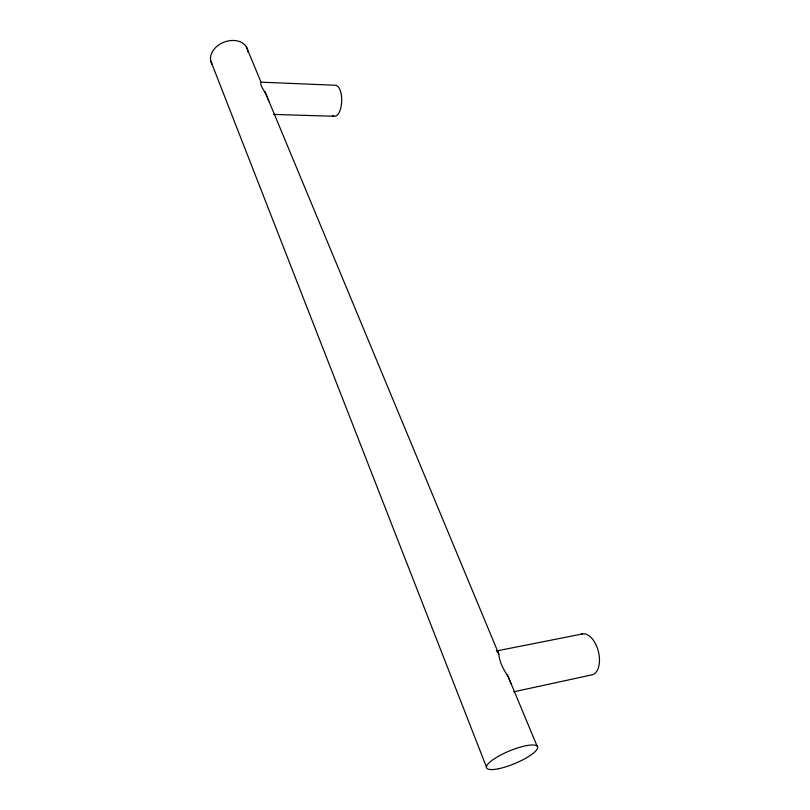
<?xml version="1.0" encoding="UTF-8"?>
<svg xmlns="http://www.w3.org/2000/svg" width="810" height="810" viewBox="0 0 810 810"><rect width="100%" height="100%" fill="white"/><g stroke="black" fill="none" stroke-linecap="round" stroke-linejoin="round"><path stroke-width="1.21" d="M246.28 46.707L261.033 82.174L260.82 84.503L261.924 87.247L266.287 94.841L498.808 654.075C499.426 662.519 503.942 670.093 508.366 677.099L537.04 745.969M513.732 691.821L591.411 674.963A21.04 11.654 76.2 0 0 598.226 650.865A21.04 11.654 76.2 0 0 580.567 634.574M582.501 633.936L496.419 650.967L497.573 651.291L498.808 654.075M273.567 114.423L334.155 116.255M261.033 82.174L335.704 85.263A15.532 6.703 -88.5 0 1 341.506 103.801A15.532 6.703 -88.5 0 1 332.464 115.425M507.404 674.791L511.11 683.853M264.85 91.388L268.768 100.916M210.823 61.114L486.486 767.121M212.321 64.537A19.288 14.296 -21 0 1 224.805 41.867A19.288 14.296 -21 0 1 247.921 52.053M498.494 768.741A27.601 6.844 -22.5 0 0 537.688 747.64A27.601 6.844 -22.5 0 0 500.064 755.376A27.601 6.844 -22.5 0 0 498.494 768.741"/></g></svg>
